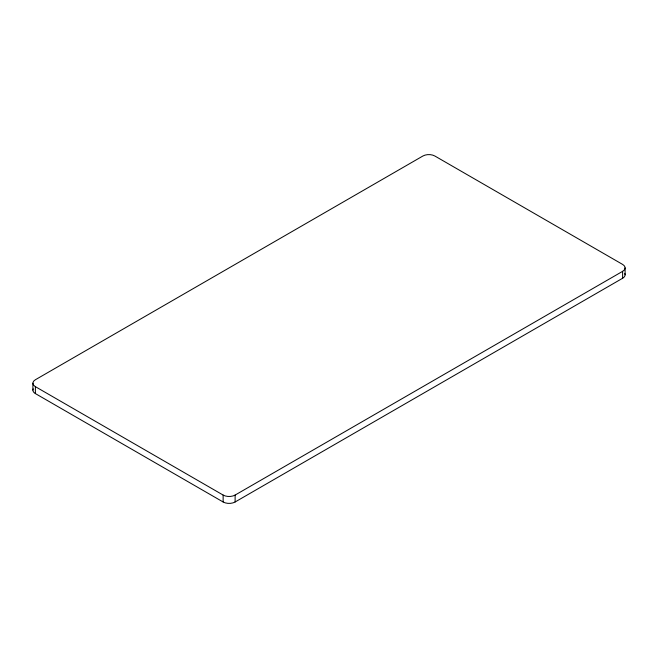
<?xml version="1.0" encoding="UTF-8"?>
<svg xmlns="http://www.w3.org/2000/svg" width="658" height="658" viewBox="0 0 658 658"><rect width="100%" height="100%" fill="white"/><g stroke="black" fill="none" stroke-linecap="round" stroke-linejoin="round"><path stroke-width="0.99" d="M35.384 386.657L223.136 495.063A8.472 4.894 0 0 0 235.12 495.063L622.616 271.343A8.472 4.894 0 0 0 622.616 264.417L434.864 156.02A8.472 4.894 0 0 0 422.88 156.02L35.384 379.74A8.472 4.894 0 0 0 35.384 386.657L35.384 393.583L223.136 501.98A8.472 4.894 0 0 0 235.12 501.98L622.616 278.26A8.472 4.894 0 0 0 624.812 273.531M625.1 267.88L625.1 274.797M622.616 271.343L622.616 278.26M235.12 495.063L235.12 501.98M223.136 495.063L223.136 501.98M32.9 383.203L32.9 390.12M35.384 393.583A8.472 4.894 0 0 1 33.188 388.853"/></g></svg>
